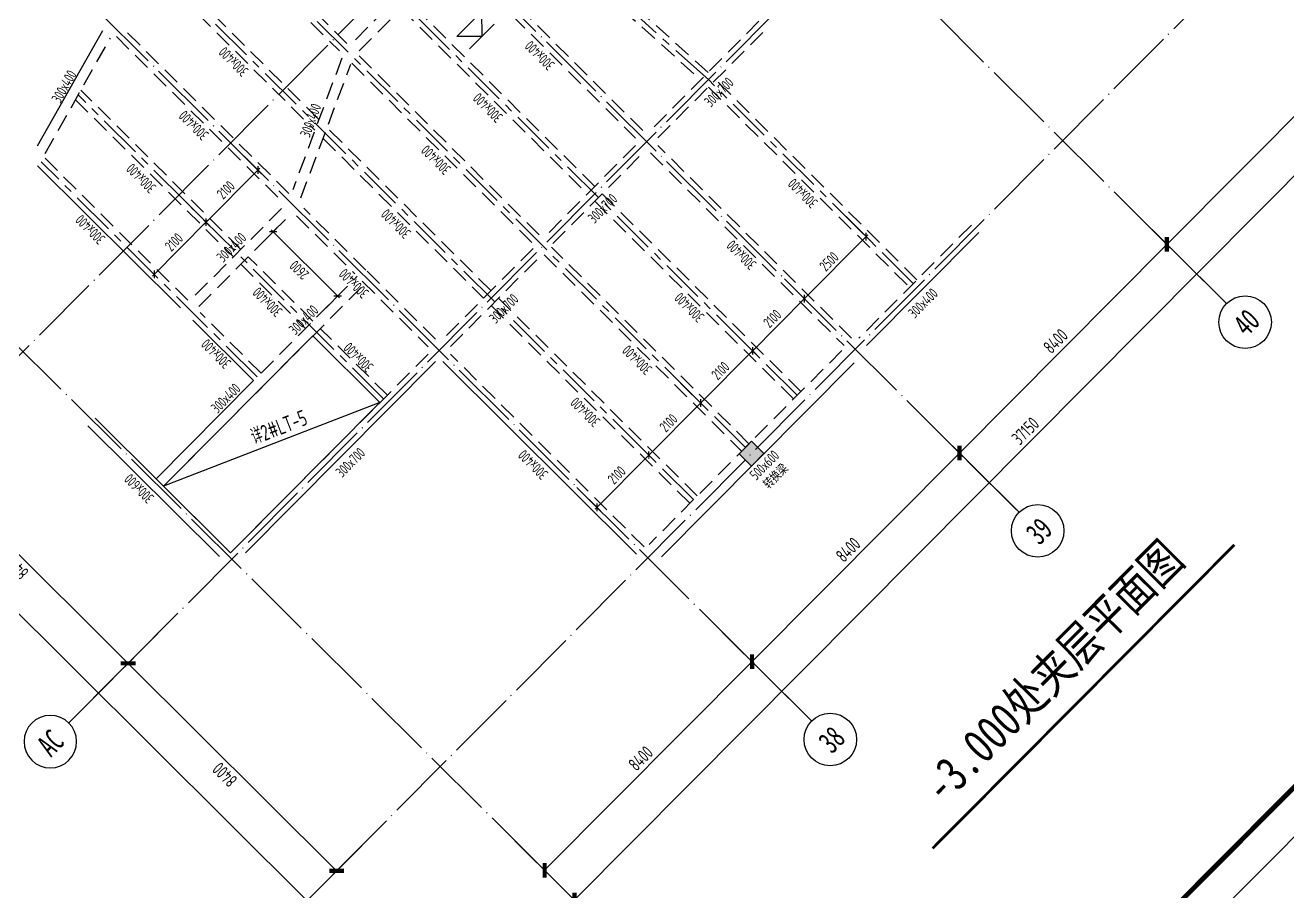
# Model space of a CAD drawing. Extents: x -10019161317 to 520012312, y -3104337261 to 7448155121.
# Drawn here: x 518912185 to 518948239, y 3500045740 to 3500070473 of the extents above; entities that cross this region are included whole.
import ezdxf
from ezdxf.enums import TextEntityAlignment as Align

# ---------------------------------------------------------------- set-up
doc = ezdxf.new("R2010")
doc.units = 0
doc.header["$LTSCALE"] = 1000
doc.header["$MEASUREMENT"] = 0
for name, pattern in [('__附着_A09-地下室平面_TEN25IWV_设计区$0$CENTER', [2, 1.25, -0.25, 0.25, -0.25]), ('__附着_A09-地下室平面_TEN25IWV_设计区$0$DOTE', [2.42, 2, -0.2, 0.02, -0.2]), ('CENTER', [2, 1.25, -0.25, 0.25, -0.25]), ('DASHED', [0.75, 0.5, -0.25])]:
    doc.linetypes.add(name, pattern=pattern)
doc.layers.get('0').update_dxf_attribs({"linetype": 'CONTINUOUS'})
for name, color, linetype in [('__附着_A09-地下室平面_TEN25IWV_设计区$0$AD-AXIS-CRCL', 3, 'CONTINUOUS'), ('__附着_A09-地下室平面_TEN25IWV_设计区$0$AD-AXIS-DIMS', 3, 'CONTINUOUS'), ('__附着_A09-地下室平面_TEN25IWV_设计区$0$AD-AXIS-NUMB', 255, 'CONTINUOUS'), ('__附着_A09-地下室平面_TEN25IWV_设计区$0$XD-AXIS-AXIS', 1, '__附着_A09-地下室平面_TEN25IWV_设计区$0$CENTER'), ('AD-LEVL-HIGH', 61, 'CONTINUOUS'), ('S_AXIS', 8, 'CENTER'), ('S_AXIS_DIMS', 3, 'CONTINUOUS'), ('S_BEAM', 4, 'DASHED'), ('S_BEAM_SECD_TEXT_VERT', 211, 'CONTINUOUS'), ('S_BEAM_TEXT_HORZ', 7, 'CONTINUOUS'), ('S_COLU', 2, 'CONTINUOUS'), ('S_COLU_HACH', 15, 'CONTINUOUS'), ('S_PLAN_TOPC', 7, 'CONTINUOUS'), ('S_STAR', 243, 'CONTINUOUS')]:
    doc.layers.add(name, color=color, linetype=linetype)
doc.layers.add('内框', color=8, linetype='CONTINUOUS', plot=False)
doc.styles.add('__附着_A09-地下室平面_TEN25IWV_设计区$0$TH-STYLE1', font='Stfangso_0.ttf', dxfattribs={"width": 0.7})
doc.styles.add('__附着_A09-地下室平面_TEN25IWV_设计区$0$TH-STYLE3', font='tssdeng.shx', dxfattribs={"width": 0.7, "bigfont": 'tssdchn.shx'})
doc.styles.add('TH-STYLE1', font='Tssdeng.shx', dxfattribs={"width": 0.7, "bigfont": 'Tssdchn.shx'})
doc.styles.add('TH-STYLE2', font='', dxfattribs={"width": 0.8})
doc.styles.add('TH-STYLE3', font='tssdeng.shx', dxfattribs={"width": 0.7, "bigfont": 'tssdchn.shx'})
doc.styles.add('样式 1_yjk', font='Tssdeng.shx', dxfattribs={"width": 0.7, "bigfont": 'Tssdchn.shx'})
doc.styles.add('黑体', font='simhei.ttf')
doc.styles.get('TH-STYLE2').set_extended_font_data('STXihei')
doc.dimstyles.new('__附着_A09-地下室平面_TEN25IWV_设计区$0$TH-DIM150', dxfattribs={"dimscale": 150, "dimtxt": 2.5, "dimasz": 2, "dimexe": 1, "dimexo": 1, "dimgap": 0.8, "dimtad": 1, "dimdec": 0, "dimdsep": 46, "dimtxsty": '__附着_A09-地下室平面_TEN25IWV_设计区$0$TH-STYLE3', "dimblk1": '__附着_A09-地下室平面_TEN25IWV_设计区$0$_ArchTick', "dimblk2": '__附着_A09-地下室平面_TEN25IWV_设计区$0$_ArchTick', "dimsah": 1, "dimcen": -1, "dimclrd": 256, "dimclre": 256, "dimclrt": 256, "dimazin": 0, "dimtfac": 1, "dimtdec": 0, "dimtix": 1, "dimtmove": 2, "dimatfit": 0, "dimldrblk": '__附着_A09-地下室平面_TEN25IWV_设计区$0$_ArchTick', "dimfxl": 4, "dimfxlon": 1, "dimtolj": 1, "dimtzin": 0, "dimlwd": -1, "dimlwe": -1, "dimarcsym": 0})
doc.dimstyles.new('TSSD_100_100', dxfattribs={"dimtxt": 300, "dimasz": 150, "dimexe": 150, "dimexo": 200, "dimgap": 100, "dimtad": 1, "dimdec": 1, "dimdsep": 46, "dimtxsty": 'TH-STYLE3', "dimblk": 'ARCHTICK', "dimcen": -100, "dimdle": 75, "dimclrt": 7, "dimadec": 0, "dimazin": 0, "dimtfac": 1, "dimtdec": 1, "dimtix": 1, "dimtmove": 2, "dimatfit": 3, "dimldrblk": 'ARCHTICK', "dimfxl": 200, "dimtolj": 1, "dimtzin": 0, "dimarcsym": 0})

# ---------------------------------------------------------------- blocks, each defined once
blk = doc.blocks.new('__附着_A09-地下室平面_TEN25IWV_设计区$0$_ArchTick')
at = {"color": 0, "linetype": 'ByBlock', "const_width": 0.4}
blk.add_lwpolyline([(-0.5, -0.5), (0.5, 0.5)], dxfattribs=at)
blk = doc.blocks.new('*D79')
at = {"layer": '__附着_A09-地下室平面_TEN25IWV_设计区$0$AD-AXIS-DIMS', "transparency": 16777216}
for p, q in [((-3600, 8400), (-4350, 8400)), ((-4200, 0), (-4200, 8400)), ((-3600, 0), (-4350, 0))]:
    blk.add_line(p, q, dxfattribs=at)
at = {"layer": '__附着_A09-地下室平面_TEN25IWV_设计区$0$AD-AXIS-DIMS', "transparency": 16777216, "xscale": 300, "yscale": 300, "zscale": 300}
for p, rotation in [((-4200, 8400), 90), ((-4200, 0), 270)]:
    blk.add_blockref('__附着_A09-地下室平面_TEN25IWV_设计区$0$_ArchTick', p, dxfattribs=dict(at, rotation=rotation))
at = {"layer": '__附着_A09-地下室平面_TEN25IWV_设计区$0$AD-AXIS-DIMS', "transparency": 16777216, "insert": (-4507, 4200), "char_height": 375, "attachment_point": 5, "rotation": 90, "style": '__附着_A09-地下室平面_TEN25IWV_设计区$0$TH-STYLE3'}
blk.add_mtext('\\A1;8400', dxfattribs=at)
blk = doc.blocks.new('*D80')
at = {"layer": '__附着_A09-地下室平面_TEN25IWV_设计区$0$AD-AXIS-DIMS', "transparency": 16777216}
for p, q in [((-3600, 16800), (-4350, 16800)), ((-4200, 8400), (-4200, 16800)), ((-3600, 8400), (-4350, 8400))]:
    blk.add_line(p, q, dxfattribs=at)
at = {"layer": '__附着_A09-地下室平面_TEN25IWV_设计区$0$AD-AXIS-DIMS', "transparency": 16777216, "xscale": 300, "yscale": 300, "zscale": 300}
for p, rotation in [((-4200, 16800), 90), ((-4200, 8400), 270)]:
    blk.add_blockref('__附着_A09-地下室平面_TEN25IWV_设计区$0$_ArchTick', p, dxfattribs=dict(at, rotation=rotation))
at = {"layer": '__附着_A09-地下室平面_TEN25IWV_设计区$0$AD-AXIS-DIMS', "transparency": 16777216, "insert": (-4507, 12600), "char_height": 375, "attachment_point": 5, "rotation": 90, "style": '__附着_A09-地下室平面_TEN25IWV_设计区$0$TH-STYLE3'}
blk.add_mtext('\\A1;8400', dxfattribs=at)
blk = doc.blocks.new('*D82')
at = {"layer": '__附着_A09-地下室平面_TEN25IWV_设计区$0$AD-AXIS-DIMS', "transparency": 16777216}
for p, q in [((-4800, 25200), (-5550, 25200)), ((-5400, 0), (-5400, 25200)), ((-4800, 0), (-5550, 0))]:
    blk.add_line(p, q, dxfattribs=at)
at = {"layer": '__附着_A09-地下室平面_TEN25IWV_设计区$0$AD-AXIS-DIMS', "transparency": 16777216, "xscale": 300, "yscale": 300, "zscale": 300}
for p, rotation in [((-5400, 25200), 90), ((-5400, 0), 270)]:
    blk.add_blockref('__附着_A09-地下室平面_TEN25IWV_设计区$0$_ArchTick', p, dxfattribs=dict(at, rotation=rotation))
at = {"layer": '__附着_A09-地下室平面_TEN25IWV_设计区$0$AD-AXIS-DIMS', "transparency": 16777216, "insert": (-5708, 12600), "char_height": 375, "attachment_point": 5, "rotation": 90, "style": '__附着_A09-地下室平面_TEN25IWV_设计区$0$TH-STYLE3'}
blk.add_mtext('\\A1;25200', dxfattribs=at)
blk = doc.blocks.new('__附着_A09-地下室平面_TEN25IWV_设计区$0$_A-axiso')
blk.add_circle((0, 0), 0.5)
at = {"layer": '__附着_A09-地下室平面_TEN25IWV_设计区$0$AD-AXIS-NUMB', "style": '__附着_A09-地下室平面_TEN25IWV_设计区$0$TH-STYLE1', "width": 0.7}
blk.add_attdef('A', text='', height=0.56, dxfattribs=at).set_placement((-0.25, -0.28), (0.25, -0.28), align=Align.FIT)
blk = doc.blocks.new('*D83')
at = {"layer": '__附着_A09-地下室平面_TEN25IWV_设计区$0$AD-AXIS-DIMS', "transparency": 16777216}
for p, q in [((0, -3600), (0, -4350)), ((8400, -3600), (8400, -4350)), ((0, -4200), (8400, -4200))]:
    blk.add_line(p, q, dxfattribs=at)
at = {"layer": '__附着_A09-地下室平面_TEN25IWV_设计区$0$AD-AXIS-DIMS', "transparency": 16777216, "xscale": 300, "yscale": 300, "zscale": 300, "rotation": 179.9999999999999}
blk.add_blockref('__附着_A09-地下室平面_TEN25IWV_设计区$0$_ArchTick', (0, -4200), dxfattribs=at)
at = {"layer": '__附着_A09-地下室平面_TEN25IWV_设计区$0$AD-AXIS-DIMS', "transparency": 16777216, "xscale": 300, "yscale": 300, "zscale": 300}
blk.add_blockref('__附着_A09-地下室平面_TEN25IWV_设计区$0$_ArchTick', (8400, -4200), dxfattribs=at)
at = {"layer": '__附着_A09-地下室平面_TEN25IWV_设计区$0$AD-AXIS-DIMS', "transparency": 16777216, "insert": (4200, -3892), "char_height": 375, "attachment_point": 5, "style": '__附着_A09-地下室平面_TEN25IWV_设计区$0$TH-STYLE3'}
blk.add_mtext('\\A1;8400', dxfattribs=at)
blk = doc.blocks.new('*D84')
at = {"layer": '__附着_A09-地下室平面_TEN25IWV_设计区$0$AD-AXIS-DIMS', "transparency": 16777216}
for p, q in [((8400, -3600), (8400, -4350)), ((16800, -3600), (16800, -4350)), ((8400, -4200), (16800, -4200))]:
    blk.add_line(p, q, dxfattribs=at)
at = {"layer": '__附着_A09-地下室平面_TEN25IWV_设计区$0$AD-AXIS-DIMS', "transparency": 16777216, "xscale": 300, "yscale": 300, "zscale": 300, "rotation": 179.9999999999999}
blk.add_blockref('__附着_A09-地下室平面_TEN25IWV_设计区$0$_ArchTick', (8400, -4200), dxfattribs=at)
at = {"layer": '__附着_A09-地下室平面_TEN25IWV_设计区$0$AD-AXIS-DIMS', "transparency": 16777216, "xscale": 300, "yscale": 300, "zscale": 300}
blk.add_blockref('__附着_A09-地下室平面_TEN25IWV_设计区$0$_ArchTick', (16800, -4200), dxfattribs=at)
at = {"layer": '__附着_A09-地下室平面_TEN25IWV_设计区$0$AD-AXIS-DIMS', "transparency": 16777216, "insert": (12600, -3892), "char_height": 375, "attachment_point": 5, "style": '__附着_A09-地下室平面_TEN25IWV_设计区$0$TH-STYLE3'}
blk.add_mtext('\\A1;8400', dxfattribs=at)
blk = doc.blocks.new('*D85')
at = {"layer": '__附着_A09-地下室平面_TEN25IWV_设计区$0$AD-AXIS-DIMS', "transparency": 16777216}
for p, q in [((16800, -3600), (16800, -4350)), ((25200, -3600), (25200, -4350)), ((16800, -4200), (25200, -4200))]:
    blk.add_line(p, q, dxfattribs=at)
at = {"layer": '__附着_A09-地下室平面_TEN25IWV_设计区$0$AD-AXIS-DIMS', "transparency": 16777216, "xscale": 300, "yscale": 300, "zscale": 300, "rotation": 179.9999999999999}
blk.add_blockref('__附着_A09-地下室平面_TEN25IWV_设计区$0$_ArchTick', (16800, -4200), dxfattribs=at)
at = {"layer": '__附着_A09-地下室平面_TEN25IWV_设计区$0$AD-AXIS-DIMS', "transparency": 16777216, "xscale": 300, "yscale": 300, "zscale": 300}
blk.add_blockref('__附着_A09-地下室平面_TEN25IWV_设计区$0$_ArchTick', (25200, -4200), dxfattribs=at)
at = {"layer": '__附着_A09-地下室平面_TEN25IWV_设计区$0$AD-AXIS-DIMS', "transparency": 16777216, "insert": (21000, -3893), "char_height": 375, "attachment_point": 5, "style": '__附着_A09-地下室平面_TEN25IWV_设计区$0$TH-STYLE3'}
blk.add_mtext('\\A1;8400', dxfattribs=at)
blk = doc.blocks.new('*D86')
at = {"layer": '__附着_A09-地下室平面_TEN25IWV_设计区$0$AD-AXIS-DIMS', "transparency": 16777216}
for p, q in [((0, -4800), (0, -5550)), ((37150, -4800), (37150, -5550)), ((0, -5400), (37150, -5400))]:
    blk.add_line(p, q, dxfattribs=at)
at = {"layer": '__附着_A09-地下室平面_TEN25IWV_设计区$0$AD-AXIS-DIMS', "transparency": 16777216, "xscale": 300, "yscale": 300, "zscale": 300, "rotation": 179.9999999999999}
blk.add_blockref('__附着_A09-地下室平面_TEN25IWV_设计区$0$_ArchTick', (0, -5400), dxfattribs=at)
at = {"layer": '__附着_A09-地下室平面_TEN25IWV_设计区$0$AD-AXIS-DIMS', "transparency": 16777216, "xscale": 300, "yscale": 300, "zscale": 300}
blk.add_blockref('__附着_A09-地下室平面_TEN25IWV_设计区$0$_ArchTick', (37150, -5400), dxfattribs=at)
at = {"layer": '__附着_A09-地下室平面_TEN25IWV_设计区$0$AD-AXIS-DIMS', "transparency": 16777216, "insert": (18575, -5092), "char_height": 375, "attachment_point": 5, "style": '__附着_A09-地下室平面_TEN25IWV_设计区$0$TH-STYLE3'}
blk.add_mtext('\\A1;37150', dxfattribs=at)
blk = doc.blocks.new('*D90')
at = {"layer": '__附着_A09-地下室平面_TEN25IWV_设计区$0$AD-AXIS-DIMS', "transparency": 16777216}
for p, q in [((0, 30000), (0, 30750)), ((37150, 30000), (37150, 30750)), ((0, 30600), (37150, 30600))]:
    blk.add_line(p, q, dxfattribs=at)
at = {"layer": '__附着_A09-地下室平面_TEN25IWV_设计区$0$AD-AXIS-DIMS', "transparency": 16777216, "xscale": 300, "yscale": 300, "zscale": 300, "rotation": 179.9999999999999}
blk.add_blockref('__附着_A09-地下室平面_TEN25IWV_设计区$0$_ArchTick', (0, 30600), dxfattribs=at)
at = {"layer": '__附着_A09-地下室平面_TEN25IWV_设计区$0$AD-AXIS-DIMS', "transparency": 16777216, "xscale": 300, "yscale": 300, "zscale": 300}
blk.add_blockref('__附着_A09-地下室平面_TEN25IWV_设计区$0$_ArchTick', (37150, 30600), dxfattribs=at)
at = {"layer": '__附着_A09-地下室平面_TEN25IWV_设计区$0$AD-AXIS-DIMS', "transparency": 16777216, "insert": (18575, 30908), "char_height": 375, "attachment_point": 5, "style": '__附着_A09-地下室平面_TEN25IWV_设计区$0$TH-STYLE3'}
blk.add_mtext('\\A1;37150', dxfattribs=at)
blk = doc.blocks.new('*D95')
at = {"layer": '__附着_A09-地下室平面_TEN25IWV_设计区$0$AD-AXIS-DIMS', "transparency": 16777216}
for p, q in [((25200, -3600), (25200, -4350)), ((37150, -3600), (37150, -4350)), ((25200, -4200), (37150, -4200))]:
    blk.add_line(p, q, dxfattribs=at)
at = {"layer": '__附着_A09-地下室平面_TEN25IWV_设计区$0$AD-AXIS-DIMS', "transparency": 16777216, "xscale": 300, "yscale": 300, "zscale": 300, "rotation": 179.9999999999999}
blk.add_blockref('__附着_A09-地下室平面_TEN25IWV_设计区$0$_ArchTick', (25200, -4200), dxfattribs=at)
at = {"layer": '__附着_A09-地下室平面_TEN25IWV_设计区$0$AD-AXIS-DIMS', "transparency": 16777216, "xscale": 300, "yscale": 300, "zscale": 300}
blk.add_blockref('__附着_A09-地下室平面_TEN25IWV_设计区$0$_ArchTick', (37150, -4200), dxfattribs=at)
at = {"layer": '__附着_A09-地下室平面_TEN25IWV_设计区$0$AD-AXIS-DIMS', "transparency": 16777216, "insert": (31175, -3892), "char_height": 375, "attachment_point": 5, "style": '__附着_A09-地下室平面_TEN25IWV_设计区$0$TH-STYLE3'}
blk.add_mtext('\\A1;11950', dxfattribs=at)
blk = doc.blocks.new('_ArchTick')
at = {"color": 0, "const_width": 0.25}
blk.add_lwpolyline([(-0.53, -0.53), (0.53, 0.53)], dxfattribs=at)
blk = doc.blocks.new('*D97')
at = {"layer": 'S_AXIS_DIMS', "color": 0, "lineweight": -2, "transparency": 16777216}
for p, q in [((518933863, 3500063238), (518934542, 3500062562)), ((518934489, 3500062721), (518932902, 3500061126)), ((518932382, 3500061749), (518933061, 3500061073))]:
    blk.add_line(p, q, dxfattribs=at)
at = {"layer": 'S_AXIS_DIMS', "color": 0, "lineweight": -2, "transparency": 16777216, "xscale": 150, "yscale": 150, "zscale": 150}
for p, rotation in [((518934436, 3500062668), 45.15737024497309), ((518932955, 3500061179), 225.157370244973)]:
    blk.add_blockref('_ArchTick', p, dxfattribs=dict(at, rotation=rotation))
at = {"layer": 'S_AXIS_DIMS', "color": 7, "transparency": 16777216, "insert": (518933518, 3500062100), "char_height": 300, "attachment_point": 5, "rotation": 45.1574, "style": 'TH-STYLE3'}
blk.add_mtext('\\A1;2100', dxfattribs=at)
blk = doc.blocks.new('*D98')
at = {"layer": 'S_AXIS_DIMS', "color": 0, "lineweight": -2, "transparency": 16777216}
for p, q in [((518932382, 3500061749), (518933061, 3500061073)), ((518933008, 3500061232), (518931421, 3500059637)), ((518930901, 3500060260), (518931580, 3500059584))]:
    blk.add_line(p, q, dxfattribs=at)
at = {"layer": 'S_AXIS_DIMS', "color": 0, "lineweight": -2, "transparency": 16777216, "xscale": 150, "yscale": 150, "zscale": 150}
for p, rotation in [((518932955, 3500061179), 45.15737024497309), ((518931474, 3500059690), 225.157370244973)]:
    blk.add_blockref('_ArchTick', p, dxfattribs=dict(at, rotation=rotation))
at = {"layer": 'S_AXIS_DIMS', "color": 7, "transparency": 16777216, "insert": (518932037, 3500060611), "char_height": 300, "attachment_point": 5, "rotation": 45.1574, "style": 'TH-STYLE3'}
blk.add_mtext('\\A1;2100', dxfattribs=at)
blk = doc.blocks.new('*D99')
at = {"layer": 'S_AXIS_DIMS', "color": 0, "lineweight": -2, "transparency": 16777216}
for p, q in [((518930901, 3500060260), (518931580, 3500059584)), ((518931527, 3500059743), (518929940, 3500058148)), ((518929420, 3500058771), (518930099, 3500058095))]:
    blk.add_line(p, q, dxfattribs=at)
at = {"layer": 'S_AXIS_DIMS', "color": 0, "lineweight": -2, "transparency": 16777216, "xscale": 150, "yscale": 150, "zscale": 150}
for p, rotation in [((518931474, 3500059690), 45.15737024497309), ((518929993, 3500058201), 225.157370244973)]:
    blk.add_blockref('_ArchTick', p, dxfattribs=dict(at, rotation=rotation))
at = {"layer": 'S_AXIS_DIMS', "color": 7, "transparency": 16777216, "insert": (518930556, 3500059122), "char_height": 300, "attachment_point": 5, "rotation": 45.1574, "style": 'TH-STYLE3'}
blk.add_mtext('\\A1;2100', dxfattribs=at)
blk = doc.blocks.new('*D100')
at = {"layer": 'S_AXIS_DIMS', "color": 0, "lineweight": -2, "transparency": 16777216}
for p, q in [((518929420, 3500058771), (518930099, 3500058095)), ((518930046, 3500058254), (518928459, 3500056659)), ((518927939, 3500057282), (518928619, 3500056606))]:
    blk.add_line(p, q, dxfattribs=at)
at = {"layer": 'S_AXIS_DIMS', "color": 0, "lineweight": -2, "transparency": 16777216, "xscale": 150, "yscale": 150, "zscale": 150}
for p, rotation in [((518929993, 3500058201), 45.15737024497309), ((518928512, 3500056712), 225.157370244973)]:
    blk.add_blockref('_ArchTick', p, dxfattribs=dict(at, rotation=rotation))
at = {"layer": 'S_AXIS_DIMS', "color": 7, "transparency": 16777216, "insert": (518929075, 3500057633), "char_height": 300, "attachment_point": 5, "rotation": 45.1574, "style": 'TH-STYLE3'}
blk.add_mtext('\\A1;2100', dxfattribs=at)
blk = doc.blocks.new('*D101')
at = {"layer": 'S_AXIS_DIMS', "color": 0, "lineweight": -2, "transparency": 16777216}
for p, q in [((518935626, 3500065010), (518936305, 3500064335)), ((518936252, 3500064494), (518934383, 3500062615)), ((518933863, 3500063238), (518934542, 3500062562))]:
    blk.add_line(p, q, dxfattribs=at)
at = {"layer": 'S_AXIS_DIMS', "color": 0, "lineweight": -2, "transparency": 16777216, "xscale": 150, "yscale": 150, "zscale": 150}
for p, rotation in [((518936199, 3500064440), 45.15737024497309), ((518934436, 3500062668), 225.157370244973)]:
    blk.add_blockref('_ArchTick', p, dxfattribs=dict(at, rotation=rotation))
at = {"layer": 'S_AXIS_DIMS', "color": 7, "transparency": 16777216, "insert": (518935140, 3500063730), "char_height": 300, "attachment_point": 5, "rotation": 45.1574, "style": 'TH-STYLE3'}
blk.add_mtext('\\A1;2500', dxfattribs=at)
blk = doc.blocks.new('*D111')
at = {"layer": 'S_AXIS_DIMS', "color": 0, "lineweight": -2, "transparency": 16777216}
for p, q in [((518916712, 3500065486), (518917455, 3500064746)), ((518915815, 3500063310), (518917402, 3500064905)), ((518915231, 3500063997), (518915974, 3500063258))]:
    blk.add_line(p, q, dxfattribs=at)
at = {"layer": 'S_AXIS_DIMS', "color": 0, "lineweight": -2, "transparency": 16777216, "xscale": 150, "yscale": 150, "zscale": 150}
for p, rotation in [((518917349, 3500064852), 45.15500888137735), ((518915868, 3500063363), 225.1550088813773)]:
    blk.add_blockref('_ArchTick', p, dxfattribs=dict(at, rotation=rotation))
at = {"layer": 'S_AXIS_DIMS', "color": 7, "transparency": 16777216, "insert": (518916431, 3500064284), "char_height": 300, "attachment_point": 5, "rotation": 45.155, "style": 'TH-STYLE3'}
blk.add_mtext('\\A1;2100', dxfattribs=at)
blk = doc.blocks.new('*D112')
at = {"layer": 'S_AXIS_DIMS', "color": 0, "lineweight": -2, "transparency": 16777216}
for p, q in [((518918193, 3500066975), (518918936, 3500066235)), ((518917296, 3500064799), (518918883, 3500066394)), ((518916712, 3500065486), (518917455, 3500064746))]:
    blk.add_line(p, q, dxfattribs=at)
at = {"layer": 'S_AXIS_DIMS', "color": 0, "lineweight": -2, "transparency": 16777216, "xscale": 150, "yscale": 150, "zscale": 150}
for p, rotation in [((518918830, 3500066341), 45.15500888137735), ((518917349, 3500064852), 225.1550088813773)]:
    blk.add_blockref('_ArchTick', p, dxfattribs=dict(at, rotation=rotation))
at = {"layer": 'S_AXIS_DIMS', "color": 7, "transparency": 16777216, "insert": (518917912, 3500065773), "char_height": 300, "attachment_point": 5, "rotation": 45.155, "style": 'TH-STYLE3'}
blk.add_mtext('\\A1;2100', dxfattribs=at)
blk = doc.blocks.new('*U106')
for p, q in [((-200, 200), (200, 200)), ((0, 0), (-200, 200)), ((200, 200), (0, 0)), ((200, 200), (1000, 200)), ((-200, 0), (200, 0))]:
    blk.add_line(p, q)
at = {"style": 'TH-STYLE1', "width": 0.7}
blk.add_attdef('标高', (280, 334), '', height=250, dxfattribs=at)
blk = doc.blocks.new('A$C0B490805')
at = {"layer": 'S_COLU_HACH'}
h = blk.add_hatch(color=256, dxfattribs=at)
h.dxf.hatch_style = 1
h.paths.add_polyline_path([(-500, 0), (-500, 500), (0, 500), (0, 0)])
at = {"layer": 'S_COLU'}
blk.add_lwpolyline([(-500, 0), (-500, 500), (0, 500), (0, 0)], close=True, dxfattribs=at)
blk = doc.blocks.new('*D132')
at = {"layer": 'S_AXIS_DIMS', "color": 0, "lineweight": -2, "transparency": 16777216}
for p, q in [((518918922, 3500064233), (518919370, 3500064683)), ((518919211, 3500064630), (518921161, 3500062691)), ((518920765, 3500062399), (518921213, 3500062850))]:
    blk.add_line(p, q, dxfattribs=at)
at = {"layer": 'S_AXIS_DIMS', "color": 0, "lineweight": -2, "transparency": 16777216, "xscale": 150, "yscale": 150, "zscale": 150}
for p, rotation in [((518919264, 3500064577), 135.1572922776813), ((518921108, 3500062744), 315.1572922776813)]:
    blk.add_blockref('_ArchTick', p, dxfattribs=dict(at, rotation=rotation))
at = {"layer": 'S_AXIS_DIMS', "color": 7, "transparency": 16777216, "insert": (518920009, 3500063483), "char_height": 300, "attachment_point": 5, "rotation": 135.1573, "style": 'TH-STYLE3'}
blk.add_mtext('\\A1;2600', dxfattribs=at)
blk = doc.blocks.new('THAPE_A1L_inner')
at = {"layer": '内框'}
blk.add_lwpolyline([(0, 0), (841, 0), (841, 594), (0, 594)], close=True, dxfattribs=at)
at = {"layer": '内框', "const_width": 1.4}
blk.add_lwpolyline([(25, 584), (25, 10), (831, 10), (831, 584)], close=True, dxfattribs=at)
at = {"layer": '内框', "style": '黑体', "width": 0.8}
blk.add_attdef('内框名称', (51.53, 598.63), '', height=7, dxfattribs=at)
blk = doc.blocks.new('__附着_A09-地下室平面_TEN25IWV_设计区$0$A$C3A6377CA')
at = {"layer": '__附着_A09-地下室平面_TEN25IWV_设计区$0$AD-AXIS-CRCL'}
for points in [[(-3000, 8400), (-6600, 8400)], [(-3000, 0), (-6600, 0)], [(0, -3000), (0, -6600)], [(8400, -3000), (8400, -6600)], [(16800, -3000), (16800, -6600)], [(25200, -3000), (25200, -6600)]]:
    blk.add_lwpolyline(points, dxfattribs=at)
at = {"layer": '__附着_A09-地下室平面_TEN25IWV_设计区$0$XD-AXIS-AXIS', "linetype": '__附着_A09-地下室平面_TEN25IWV_设计区$0$DOTE'}
for points in [[(0, 31800), (0, -6600)], [(8400, 31800), (8400, -6600)], [(16800, 31800), (16800, -6600)], [(25200, 31800), (25200, -6600)], [(-6600, 16800), (46550, 16800)], [(-6600, 8400), (46550, 8400)], [(-6600, 0), (46550, 0)]]:
    blk.add_lwpolyline(points, dxfattribs=at)
at = {"layer": '__附着_A09-地下室平面_TEN25IWV_设计区$0$AD-AXIS-CRCL'}
ref = blk.add_blockref('__附着_A09-地下室平面_TEN25IWV_设计区$0$_A-axiso', (-7350, 8400), dxfattribs=dict(at, xscale=-1500, yscale=1500, rotation=2.336506645576131e-08))
ref.add_attrib('A', 'AC', dxfattribs={"layer": '__附着_A09-地下室平面_TEN25IWV_设计区$0$AD-AXIS-NUMB', "height": 625, "style": '__附着_A09-地下室平面_TEN25IWV_设计区$0$TH-STYLE1', "width": 0.7}).set_placement((-7372.9, 7871.7), align=Align.BOTTOM_CENTER)
ref = blk.add_blockref('__附着_A09-地下室平面_TEN25IWV_设计区$0$_A-axiso', (8400, -7350), dxfattribs=dict(at, xscale=1500, yscale=1500))
ref.add_attrib('A', '38', dxfattribs={"layer": '__附着_A09-地下室平面_TEN25IWV_设计区$0$AD-AXIS-NUMB', "height": 625, "style": '__附着_A09-地下室平面_TEN25IWV_设计区$0$TH-STYLE1', "width": 0.7}).set_placement((8423.5, -7878.3), align=Align.BOTTOM_CENTER)
ref = blk.add_blockref('__附着_A09-地下室平面_TEN25IWV_设计区$0$_A-axiso', (16800, -7350), dxfattribs=dict(at, xscale=1500, yscale=1500))
ref.add_attrib('A', '39', dxfattribs={"layer": '__附着_A09-地下室平面_TEN25IWV_设计区$0$AD-AXIS-NUMB', "height": 625, "style": '__附着_A09-地下室平面_TEN25IWV_设计区$0$TH-STYLE1', "width": 0.7}).set_placement((16823.5, -7878.3), align=Align.BOTTOM_CENTER)
ref = blk.add_blockref('__附着_A09-地下室平面_TEN25IWV_设计区$0$_A-axiso', (25200, -7350), dxfattribs=dict(at, xscale=1500, yscale=1500))
ref.add_attrib('A', '40', dxfattribs={"layer": '__附着_A09-地下室平面_TEN25IWV_设计区$0$AD-AXIS-NUMB', "height": 625, "style": '__附着_A09-地下室平面_TEN25IWV_设计区$0$TH-STYLE1', "width": 0.7}).set_placement((25223.5, -7878.3), align=Align.BOTTOM_CENTER)
at = {"layer": '__附着_A09-地下室平面_TEN25IWV_设计区$0$AD-AXIS-DIMS'}
for base, p1, p2, picture, middle in [((37150, 30600), (0, 29400), (37150, 29400), '*D90', (18575, 30907.5)), ((8400, -4200), (0, -3000), (8400, -3000), '*D83', (4200, -3892.5)), ((16800, -4200), (8400, -3000), (16800, -3000), '*D84', (12600, -3892.5)), ((25200, -4200), (16800, -3000), (25200, -3000), '*D85', (21000, -3892.5)), ((37150, -4200), (25200, -3000), (37150, -3000), '*D95', (31175, -3892.5)), ((37150, -5400), (0, -4200), (37150, -4200), '*D86', (18575, -5092.5))]:
    dim = blk.add_linear_dim(base=base, p1=p1, p2=p2, dimstyle='__附着_A09-地下室平面_TEN25IWV_设计区$0$TH-DIM150', dxfattribs=at)
    dim.commit()
    dim.dimension.update_dxf_attribs({"geometry": picture, "text_midpoint": middle})
for base, p1, p2, picture, middle in [((-5400, 25200), (-4200, 0), (-4200, 25200), '*D82', (-5707.5, 12600)), ((-4200, 16800), (-3000, 8400), (-3000, 16800), '*D80', (-4507.5, 12600)), ((-4200, 8400), (-3000, 0), (-3000, 8400), '*D79', (-4507.5, 4200))]:
    dim = blk.add_linear_dim(base=base, p1=p1, p2=p2, angle=90, dimstyle='__附着_A09-地下室平面_TEN25IWV_设计区$0$TH-DIM150', dxfattribs=at)
    dim.commit()
    dim.dimension.update_dxf_attribs({"geometry": picture, "text_midpoint": middle})

msp = doc.modelspace()

# ---------------------------------------------------------------- linework, layer by layer
at = {"layer": 'S_AXIS'}
for p, q in [((518934228.3978, 3500059912.2585), (518915296.9799, 3500078739.9554)), ((518932750.6124, 3500058420.2334), (518913819.1945, 3500077247.9302)), ((518931266.6451, 3500056934.1953), (518912335.2251, 3500075761.8942)), ((518931693.4278, 3500068920.9475), (518925880.7212, 3500074137.5126)), ((518937543.0408, 3500063103.3444), (518931693.4278, 3500068920.9475)), ((518922420.003, 3500059809.1575), (518913697.8868, 3500068483.4633)), ((518918812.0485, 3500060435.5371), (518912643.3751, 3500066570.3904))]:
    msp.add_line(p, q, dxfattribs=at)
at = {"layer": 'S_BEAM'}
for p, q in [((518931687.3993, 3500069127.6022), (518926098.5943, 3500074143.8687)), ((518925886.75, 3500073930.8577), (518931475.5546, 3500068914.5915)), ((518921366.7137, 3500069953.1628), (518917892.4983, 3500073408.3366)), ((518917680.9495, 3500073195.623), (518921155.1649, 3500069740.4491)), ((518924081.9831, 3500072541.585), (518921508.1345, 3500069953.5518)), ((518921720.8482, 3500069742.0031), (518924294.6969, 3500072330.0362)), ((518924506.8277, 3500072330.6192), (518929611.9574, 3500067253.4496)), ((518929823.5061, 3500067466.1633), (518924718.3764, 3500072543.3329)), ((518920571.8802, 3500067781.9176), (518916269.8639, 3500072060.3642)), ((518916058.317, 3500071847.6486), (518920456.5591, 3500067473.5034)), ((518928449.0866, 3500065871.4579), (518923131.2408, 3500071160.1684)), ((518922919.6925, 3500070947.4542), (518928237.5379, 3500065658.7442)), ((518933138.4144, 3500070586.6074), (518930035.6374, 3500067466.7458)), ((518912752.696, 3500066814.2855), (518914617.4953, 3500070107.4637)), ((518914790.1878, 3500070147.1346), (518919505.2227, 3500065457.9233)), ((518919716.7715, 3500065670.6371), (518915001.7367, 3500070359.8482)), ((518930248.3512, 3500067255.197), (518933351.128, 3500070375.0586)), ((518921225.3666, 3500069529.598), (518919822.6703, 3500065776.8702)), ((518920055.7655, 3500065545.0516), (518921482.3967, 3500069360.4264)), ((518921509.6885, 3500069387.8685), (518926650.4145, 3500064275.3178)), ((518926861.9634, 3500064488.0314), (518921721.2372, 3500069600.5823)), ((518918342.3902, 3500064075.9701), (518913774.5217, 3500068618.7982)), ((518931694.01, 3500068708.8161), (518937437.2667, 3500062996.9872)), ((518937648.8154, 3500063209.701), (518931905.5591, 3500068921.5295)), ((518913621.2506, 3500068348.1262), (518918130.8415, 3500063863.2564)), ((518925487.3338, 3500062893.3947), (518920805.3475, 3500067549.7295)), ((518920690.0264, 3500067241.3153), (518925275.7851, 3500062680.6809)), ((518929612.6008, 3500067041.3797), (518927038.697, 3500064453.3012)), ((518927251.4107, 3500064241.7525), (518929825.3144, 3500066829.8308)), ((518930037.3849, 3500066830.3521), (518935567.942, 3500061330.0851)), ((518935779.4908, 3500061542.7989), (518930248.9336, 3500067043.0659)), ((518916826.1604, 3500062622.0514), (518912749.1378, 3500066676.7354)), ((518928450.2518, 3500065447.1957), (518934122.6236, 3500059805.9016)), ((518934334.1723, 3500060018.6153), (518928661.8005, 3500065659.9094)), ((518919505.8052, 3500065245.7921), (518916932.0068, 3500062657.8196)), ((518917144.7205, 3500062446.2709), (518919718.519, 3500065034.2434)), ((518919930.65, 3500065034.8257), (518921596.9081, 3500063377.6902)), ((518921914.8137, 3500063484.6294), (518920142.1987, 3500065247.5394)), ((518939203.1434, 3500064766.4876), (518935994.6725, 3500061540.3476)), ((518926686.1951, 3500064098.8581), (518924112.2729, 3500061510.7612)), ((518927004.9381, 3500063922.7373), (518932641.7234, 3500058316.8461)), ((518932853.2722, 3500058529.5598), (518927216.487, 3500064135.4509)), ((518918343.5557, 3500063651.7082), (518920187.1543, 3500061818.2157)), ((518920398.7031, 3500062030.9295), (518918555.1045, 3500063864.4219)), ((518924324.9866, 3500061299.2125), (518926898.9087, 3500063887.3092)), ((518918917.7984, 3500060541.8694), (518921667.8858, 3500063307.1016)), ((518923900.1414, 3500061510.1785), (518921914.8135, 3500063484.6296)), ((518916133.5884, 3500057316.8951), (518921880.5994, 3500063095.5528)), ((518921809.6219, 3500063166.1415), (518923688.5927, 3500061297.4648)), ((518931372.4195, 3500057040.5521), (518925700.0478, 3500062681.8462)), ((518918917.7984, 3500060541.8694), (518917180.6835, 3500062269.4703)), ((518925488.4991, 3500062469.1324), (518931160.8708, 3500056827.8383)), ((518922525.7774, 3500059915.5143), (518920611.4189, 3500061819.3796)), ((518920399.87, 3500061606.666), (518922314.2286, 3500059702.8007)), ((518923689.2444, 3500061085.387), (518918259.486, 3500055625.742)), ((518929856.1263, 3500055586.8142), (518924325.5691, 3500061087.0812)), ((518935500.7274, 3500061185.4936), (518930000.4034, 3500055654.8792))]:
    msp.add_line(p, q, dxfattribs=at)
at = {"layer": 'S_BEAM', "linetype": 'ByBlock'}
for p, q in [((518912532.1436, 3500067033.6302), (518914396.9429, 3500070326.8084)), ((518912537.5964, 3500066464.0292), (518916614.6116, 3500062409.3378)), ((518936207.3862, 3500061328.7988), (518939415.8571, 3500064554.9389)), ((518916969.1346, 3500062056.7567), (518918706.2497, 3500060329.1557)), ((518918472.1996, 3500055414.1931), (518923901.958, 3500060873.8382)), ((518924114.0204, 3500060874.3675), (518929644.5776, 3500055374.1005)), ((518930354.9263, 3500055302.2979), (518935855.2501, 3500060832.9121)), ((518915920.876, 3500057528.4428), (518918706.2497, 3500060329.1557)), ((518917941.6957, 3500055518.6881), (518914183.7602, 3500059256.047)), ((518917730.1468, 3500055305.9745), (518913972.2113, 3500059043.3334))]:
    msp.add_line(p, q, dxfattribs=at)
at = {"layer": 'S_PLAN_TOPC', "const_width": 80}
msp.add_lwpolyline([(518938096.4042, 3500046976.2775), (518946712.831, 3500055640.1452)], dxfattribs=at)
at = {"layer": 'S_STAR'}
msp.add_line((518922314.2275, 3500059702.8017), (518916133.5884, 3500057316.895), dxfattribs=at)
msp.add_lwpolyline([(518922314.2259, 3500059702.798), (518920399.8727, 3500061606.6687), (518916133.5883, 3500057316.8949), (518918047.9415, 3500055413.0242)], close=True, dxfattribs=at)

# ---------------------------------------------------------------- block references
at = {"layer": '__附着_A09-地下室平面_TEN25IWV_设计区$0$XD-AXIS-AXIS', "linetype": '__附着_A09-地下室平面_TEN25IWV_设计区$0$DOTE', "rotation": 45.15729833471909}
msp.add_blockref('__附着_A09-地下室平面_TEN25IWV_设计区$0$A$C3A6377CA', (518924039.8762, 3500049312.8649), dxfattribs=at)
at = {"layer": 'AD-LEVL-HIGH', "xscale": 2.5, "yscale": 2.5, "zscale": 2.5, "rotation": 45.15733694238592}
msp.add_blockref('*U106', (518925221.0031, 3500070152.1061), dxfattribs=at).add_auto_attribs({'标高': '-3.000'})
at = {"layer": 'S_BEAM', "rotation": 45.15729227768126}
msp.add_blockref('A$C0B490805', (518933281.4258, 3500058244.9132), dxfattribs=at)
at = {"layer": '内框', "xscale": 100, "yscale": 100, "zscale": 100, "rotation": 45.15729227493468}
msp.add_blockref('THAPE_A1L_inner', (518921064.1146, 3500019800.8543), dxfattribs=at)

# ---------------------------------------------------------------- texts
at = {"layer": 'S_BEAM_SECD_TEXT_VERT', "linetype": 'Continuous', "style": '样式 1_yjk', "width": 0.7}
for rotation, p in [(135.15732679, (518918240.0073, 3500069539.1244)), (135.15732679, (518925500.7093, 3500068224.7638)), (135.15732679, (518915600.5135, 3500066211.4821)), (135.15732679, (518934495.1893, 3500065782.0654)), (135.15732679, (518922875.7547, 3500064911.7476)), (135.15732679, (518919209.032, 3500062678.4009)), (45.15733078, (518920241.9671, 3500061958.5877)), (135.15732679, (518931254.7202, 3500062523.7505)), (135.15732679, (518921805.8022, 3500061099.8974)), (45.15733078, (518918016.7257, 3500059721.0814)), (135.15732679, (518928283.1589, 3500059535.8247))]:
    msp.add_text('300x400', height=300, rotation=rotation, dxfattribs=at).set_placement(p, align=Align.CENTER)
at = {"layer": 'S_BEAM_TEXT_HORZ', "linetype": 'Continuous', "style": '样式 1_yjk', "width": 0.7}
for s, rotation, p in [('300x400', 135.15732679, (518926981.4864, 3500069713.6992)), ('300x400', 60.47880296, (518913423.209, 3500068651.4264)), ('300x700', 45.15733131, (518932101.1382, 3500068459.6339)), ('300x400', 135.15732679, (518917101.012, 3500067720.2453)), ('300x400', 69.49840631, (518920476.0848, 3500067705.4735)), ('300x400', 135.15732679, (518924019.8023, 3500066735.6979)), ('300x700', 45.15733131, (518928779.6038, 3500065138.6483)), ('300x400', 135.15732679, (518914145.9576, 3500064748.916)), ('300x400', 45.15733131, (518918182.0158, 3500064029.2811)), ('300x400', 135.15732679, (518932744.9439, 3500064022.1813)), ('300x400', 135.15732679, (518921673.6362, 3500063208.4324)), ('300x400', 45.15733131, (518937930.335, 3500062436.8018)), ('300x700', 45.15733131, (518925960.2703, 3500062281.1558)), ('300x400', 135.15732679, (518917739.8114, 3500061201.0901)), ('300x400', 135.15732679, (518929764.4681, 3500061025.2911)), ('300x700', 45.15733131, (518921578.0407, 3500057887.692)), ('300x400', 135.15732679, (518926791.2903, 3500058035.7407)), ('300x600', 135.15732679, (518915541.071, 3500057354.1034))]:
    msp.add_text(s, height=300, rotation=rotation, dxfattribs=at).set_placement(p, align=Align.CENTER)
for s, p in [('500x600', (518933464.9717, 3500057748.2827)), ('转换梁', (518933784.0421, 3500057430.9595))]:
    msp.add_text(s, height=300, rotation=45.15730266, dxfattribs=at).set_placement(p, align=Align.BOTTOM_CENTER)
at = {"layer": 'S_PLAN_TOPC', "style": 'TH-STYLE2', "width": 0.8}
msp.add_text('-3.000处夹层平面图', height=1000, rotation=45.15729297, dxfattribs=at).set_placement((518938631.4626, 3500047982.6742), align=Align.BOTTOM_LEFT)
at = {"layer": 'S_STAR', "style": '样式 1_yjk', "width": 0.7}
msp.add_text('详2#LT-5', height=450, rotation=21.1080407, dxfattribs=at).set_placement((518919510.6533, 3500058790.4275), align=Align.CENTER)

# ---------------------------------------------------------------- dimensions: what is measured, and where the dimension line sits
at = {"layer": 'S_AXIS_DIMS'}
for base, p1, p2, angle, picture, middle in [((518918829.8861, 3500066341.179), (518916570.4745, 3500065626.6217), (518918051.2816, 3500067115.5819), 45.15500888, '*D112', (518917912.1985, 3500065773.0262)), ((518917349.0195, 3500064852.2779), (518915089.6618, 3500064137.6559), (518916570.4745, 3500065626.6217), 45.15500888, '*D111', (518916431.3291, 3500064284.1224)), ((518921107.5446, 3500062743.6735), (518918780.6063, 3500064091.0233), (518920624.0474, 3500062257.5143), 135.15729228, '*D132', (518920009.4929, 3500063483.1261))]:
    dim = msp.add_linear_dim(base=base, p1=p1, p2=p2, angle=angle, dimstyle='TSSD_100_100', dxfattribs=at)
    dim.commit()
    dim.dimension.update_dxf_attribs({"geometry": picture, "text_midpoint": middle})
for base, p1, p2, picture, middle in [((518934435.7201, 3500062667.7755), (518935483.9472, 3500065151.1635), (518933721.035, 3500063378.5454), '*D101', (518935139.9135, 3500063730.3762)), ((518932954.7896, 3500061178.8929), (518933720.9336, 3500063378.6442), (518932240.1044, 3500061889.6628), '*D97', (518933517.9414, 3500062099.6752)), ((518931473.9594, 3500059689.9105), (518932240.1034, 3500061889.6618), (518930759.2742, 3500060400.6805), '*D98', (518932037.1112, 3500060610.6929)), ((518929993.1302, 3500058200.9292), (518930759.2742, 3500060400.6805), (518929278.445, 3500058911.6992), '*D99', (518930556.282, 3500059121.7116)), ((518928512.2038, 3500056711.8501), (518929278.3478, 3500058911.6014), (518927797.5186, 3500057422.6201), '*D100', (518929075.3556, 3500057632.6325))]:
    dim = msp.add_linear_dim(base=base, p1=p1, p2=p2, angle=225.15737024, dimstyle='TSSD_100_100', override={"dimfxl": 2}, dxfattribs=at)
    dim.commit()
    dim.dimension.update_dxf_attribs({"geometry": picture, "text_midpoint": middle})

doc.saveas('drawing.dxf')
